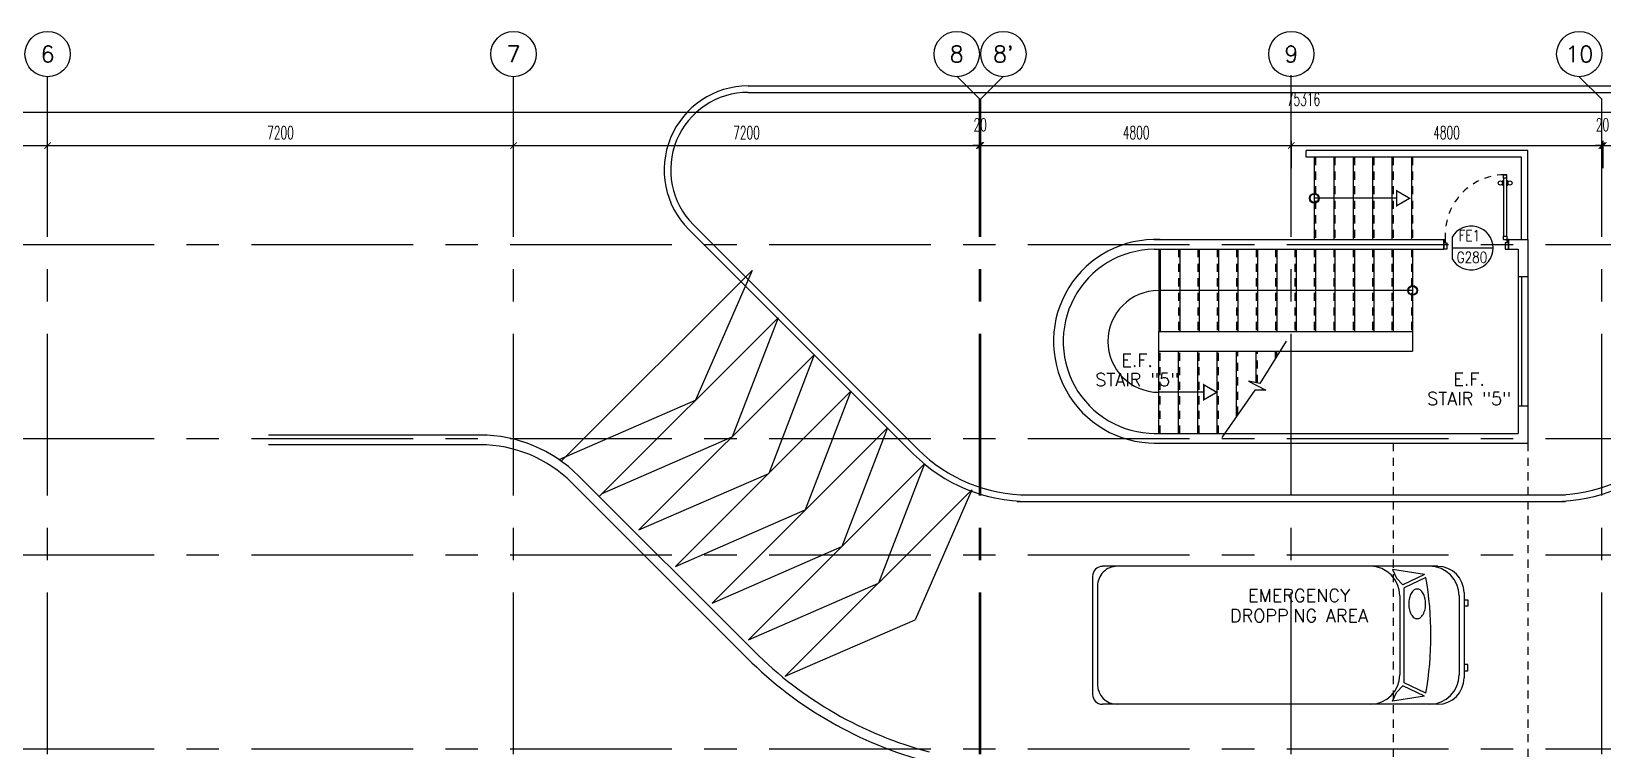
# Model space of a CAD drawing. Extents: x 417820 to 418048, y 43448 to 43539.
# Drawn here: x 417849.21 to 417873.49, y 43528.08 to 43539.19 of the extents above; entities that cross this region are included whole.
import ezdxf
from ezdxf.enums import TextEntityAlignment as Align

# ---------------------------------------------------------------- set-up
doc = ezdxf.new("R2010")
doc.units = 0
doc.header["$MEASUREMENT"] = 0
doc.header["$PDMODE"] = 3
doc.header["$PDSIZE"] = 0.1
for name, pattern in [('CENTERX2', [4, 2.5, -0.5, 0.5, -0.5]), ('HIDDEN', [0.375, 0.25, -0.125]), ('HIDDEN2', [0.1875, 0.125, -0.0625])]:
    doc.linetypes.add(name, pattern=pattern)
doc.layers.get('0').update_dxf_attribs({"color": 11, "linetype": 'CONTINUOUS'})
doc.layers.get('DEFPOINTS').update_dxf_attribs({"color": 11, "linetype": 'CONTINUOUS'})
for name, color, linetype in [('AX', 11, 'CONTINUOUS'), ('AX-CR', 11, 'CONTINUOUS'), ('AX-DIM', 11, 'CONTINUOUS'), ('AX-TXT', 11, 'CONTINUOUS'), ('AXES', 11, 'CENTERX2'), ('CURB', 11, 'CONTINUOUS'), ('DOOR', 11, 'CONTINUOUS'), ('DOOR-CR', 11, 'CONTINUOUS'), ('DOOR-NO', 11, 'CONTINUOUS'), ('Handrail', 11, 'CONTINUOUS'), ('HIDDEN', 11, 'HIDDEN2'), ('RM-NAME', 11, 'CONTINUOUS'), ('SLOPE', 11, 'CONTINUOUS'), ('STR', 11, 'CONTINUOUS'), ('WALL', 11, 'CONTINUOUS'), ('WIN', 11, 'CONTINUOUS')]:
    doc.layers.add(name, color=color, linetype=linetype)
doc.styles.add('ROMANS', font='ROMANS.shx', dxfattribs={"width": 0.6})
doc.dimstyles.new('STANDARD in', dxfattribs={"dimtxt": 0.2, "dimasz": 0.1, "dimexe": 0.07, "dimexo": 0.05, "dimgap": 0.1, "dimtad": 1, "dimdec": 0, "dimlfac": 1000, "dimzin": 0, "dimdsep": 46, "dimtxsty": 'ROMANS', "dimblk": 'ARCHTICK', "dimcen": 0.05, "dimdle": 0.05, "dimclrd": 7, "dimclre": 7, "dimclrt": 2, "dimadec": 0, "dimazin": 0, "dimtfac": 1, "dimtdec": 0, "dimtmove": 2, "dimatfit": 3, "dimldrblk": 'ARCHTICK', "dimfxl": 0, "dimtolj": 1, "dimtzin": 0, "dimarcsym": 0})

# ---------------------------------------------------------------- blocks, each defined once
blk = doc.blocks.new('_ARCHTICK')
at = {"color": 0, "linetype": 'ByBlock', "const_width": 0.15}
blk.add_lwpolyline([(-0.5, -0.5), (0.5, 0.5)], dxfattribs=at)
blk = doc.blocks.new('*D191')
at = {"layer": 'AX-DIM', "color": 7, "linetype": 'ByBlock', "lineweight": -2}
for p, q in [((417868.677, 43537.073), (417868.677, 43537.493)), ((417873.477, 43537.073), (417873.477, 43537.493)), ((417868.627, 43537.423), (417873.527, 43537.423))]:
    blk.add_line(p, q, dxfattribs=at)
at = {"layer": 'DEFPOINTS', "color": 0, "linetype": 'ByBlock'}
for p in [(417873.477, 43537.423), (417868.677, 43537.023), (417873.477, 43537.023)]:
    blk.add_point(p, dxfattribs=at)
at = {"layer": 'AX-DIM', "color": 7, "linetype": 'ByBlock', "lineweight": -2, "xscale": 0.1, "yscale": 0.1, "zscale": 0.1, "rotation": 180}
blk.add_blockref('_ARCHTICK', (417868.677, 43537.423), dxfattribs=at)
at = {"layer": 'AX-DIM', "color": 7, "linetype": 'ByBlock', "lineweight": -2, "xscale": 0.1, "yscale": 0.1, "zscale": 0.1}
blk.add_blockref('_ARCHTICK', (417873.477, 43537.423), dxfattribs=at)
at = {"layer": 'AX-DIM', "color": 2, "linetype": 'ByBlock', "insert": (417871.077, 43537.623), "char_height": 0.2, "attachment_point": 5, "style": 'ROMANS'}
blk.add_mtext('\\A1;4800', dxfattribs=at)
blk = doc.blocks.new('*D139')
at = {"layer": 'AX-DIM', "color": 7, "lineweight": -2}
for p, q in [((417831.157, 43537.937), (417906.573, 43537.937)), ((417831.207, 43525.809), (417831.207, 43538.007)), ((417906.523, 43536.567), (417906.523, 43538.007))]:
    blk.add_line(p, q, dxfattribs=at)
at = {"layer": 'DEFPOINTS', "color": 0}
for p in [(417906.523, 43537.937), (417906.523, 43536.517), (417831.207, 43525.759)]:
    blk.add_point(p, dxfattribs=at)
at = {"layer": 'AX-DIM', "color": 7, "lineweight": -2, "xscale": 0.1, "yscale": 0.1, "zscale": 0.1, "rotation": 180}
blk.add_blockref('_ARCHTICK', (417831.207, 43537.937), dxfattribs=at)
at = {"layer": 'AX-DIM', "color": 7, "lineweight": -2, "xscale": 0.1, "yscale": 0.1, "zscale": 0.1}
blk.add_blockref('_ARCHTICK', (417906.523, 43537.937), dxfattribs=at)
at = {"layer": 'AX-DIM', "color": 2, "insert": (417868.865, 43538.137), "char_height": 0.2, "attachment_point": 5, "style": 'ROMANS'}
blk.add_mtext('\\A1;75316', dxfattribs=at)
blk = doc.blocks.new('*D172')
at = {"layer": 'AX-DIM', "color": 7, "linetype": 'ByBlock', "lineweight": -2}
for p, q in [((417849.457, 43537.073), (417849.457, 43537.493)), ((417856.657, 43537.073), (417856.657, 43537.493)), ((417849.407, 43537.423), (417856.707, 43537.423))]:
    blk.add_line(p, q, dxfattribs=at)
at = {"layer": 'DEFPOINTS', "color": 0, "linetype": 'ByBlock'}
for p in [(417856.657, 43537.423), (417849.457, 43537.023), (417856.657, 43537.023)]:
    blk.add_point(p, dxfattribs=at)
at = {"layer": 'AX-DIM', "color": 7, "linetype": 'ByBlock', "lineweight": -2, "xscale": 0.1, "yscale": 0.1, "zscale": 0.1, "rotation": 180}
blk.add_blockref('_ARCHTICK', (417849.457, 43537.423), dxfattribs=at)
at = {"layer": 'AX-DIM', "color": 7, "linetype": 'ByBlock', "lineweight": -2, "xscale": 0.1, "yscale": 0.1, "zscale": 0.1}
blk.add_blockref('_ARCHTICK', (417856.657, 43537.423), dxfattribs=at)
at = {"layer": 'AX-DIM', "color": 2, "linetype": 'ByBlock', "insert": (417853.057, 43537.623), "char_height": 0.2, "attachment_point": 5, "style": 'ROMANS'}
blk.add_mtext('\\A1;7200', dxfattribs=at)
blk = doc.blocks.new('AXU')
at = {"layer": 'AX-CR'}
blk.add_circle((0, 350), 350, dxfattribs=at)
at = {"layer": 'AX-TXT', "style": 'ROMANS'}
blk.add_attdef('AX', text='', height=250, dxfattribs=at).set_placement((0, 350), align=Align.MIDDLE)
blk = doc.blocks.new('*D171')
at = {"layer": 'AX-DIM', "color": 7, "linetype": 'ByBlock', "lineweight": -2}
for p, q in [((417845.857, 43537.073), (417845.857, 43537.493)), ((417849.457, 43537.073), (417849.457, 43537.493)), ((417845.807, 43537.423), (417849.507, 43537.423))]:
    blk.add_line(p, q, dxfattribs=at)
at = {"layer": 'DEFPOINTS', "color": 0, "linetype": 'ByBlock'}
for p in [(417849.457, 43537.423), (417845.857, 43537.023), (417849.457, 43537.023)]:
    blk.add_point(p, dxfattribs=at)
at = {"layer": 'AX-DIM', "color": 7, "linetype": 'ByBlock', "lineweight": -2, "xscale": 0.1, "yscale": 0.1, "zscale": 0.1, "rotation": 180}
blk.add_blockref('_ARCHTICK', (417845.857, 43537.423), dxfattribs=at)
at = {"layer": 'AX-DIM', "color": 7, "linetype": 'ByBlock', "lineweight": -2, "xscale": 0.1, "yscale": 0.1, "zscale": 0.1}
blk.add_blockref('_ARCHTICK', (417849.457, 43537.423), dxfattribs=at)
at = {"layer": 'AX-DIM', "color": 2, "linetype": 'ByBlock', "insert": (417847.657, 43537.623), "char_height": 0.2, "attachment_point": 5, "style": 'ROMANS'}
blk.add_mtext('\\A1;3600', dxfattribs=at)
blk = doc.blocks.new('*D170')
at = {"layer": 'AX-DIM', "color": 7, "linetype": 'ByBlock', "lineweight": -2}
for p, q in [((417863.857, 43537.073), (417863.857, 43537.493)), ((417863.877, 43537.073), (417863.877, 43537.493)), ((417863.857, 43537.423), (417863.757, 43537.423)), ((417863.857, 43537.423), (417863.877, 43537.423)), ((417863.877, 43537.423), (417863.977, 43537.423))]:
    blk.add_line(p, q, dxfattribs=at)
at = {"layer": 'DEFPOINTS', "color": 0, "linetype": 'ByBlock'}
for p in [(417863.877, 43537.423), (417863.857, 43537.023), (417863.877, 43537.023)]:
    blk.add_point(p, dxfattribs=at)
at = {"layer": 'AX-DIM', "color": 7, "linetype": 'ByBlock', "lineweight": -2, "xscale": 0.1, "yscale": 0.1, "zscale": 0.1}
blk.add_blockref('_ARCHTICK', (417863.857, 43537.423), dxfattribs=at)
at = {"layer": 'AX-DIM', "color": 7, "linetype": 'ByBlock', "lineweight": -2, "xscale": 0.1, "yscale": 0.1, "zscale": 0.1, "rotation": 180}
blk.add_blockref('_ARCHTICK', (417863.877, 43537.423), dxfattribs=at)
at = {"layer": 'AX-DIM', "color": 2, "linetype": 'ByBlock', "insert": (417863.867, 43537.743), "char_height": 0.2, "attachment_point": 5, "style": 'ROMANS'}
blk.add_mtext('\\A1;20', dxfattribs=at)
blk = doc.blocks.new('*D169')
at = {"layer": 'AX-DIM', "color": 7, "linetype": 'ByBlock', "lineweight": -2}
for p, q in [((417856.657, 43537.073), (417856.657, 43537.493)), ((417863.857, 43537.073), (417863.857, 43537.493)), ((417856.607, 43537.423), (417863.907, 43537.423))]:
    blk.add_line(p, q, dxfattribs=at)
at = {"layer": 'DEFPOINTS', "color": 0, "linetype": 'ByBlock'}
for p in [(417863.857, 43537.423), (417856.657, 43537.023), (417863.857, 43537.023)]:
    blk.add_point(p, dxfattribs=at)
at = {"layer": 'AX-DIM', "color": 7, "linetype": 'ByBlock', "lineweight": -2, "xscale": 0.1, "yscale": 0.1, "zscale": 0.1, "rotation": 180}
blk.add_blockref('_ARCHTICK', (417856.657, 43537.423), dxfattribs=at)
at = {"layer": 'AX-DIM', "color": 7, "linetype": 'ByBlock', "lineweight": -2, "xscale": 0.1, "yscale": 0.1, "zscale": 0.1}
blk.add_blockref('_ARCHTICK', (417863.857, 43537.423), dxfattribs=at)
at = {"layer": 'AX-DIM', "color": 2, "linetype": 'ByBlock', "insert": (417860.257, 43537.623), "char_height": 0.2, "attachment_point": 5, "style": 'ROMANS'}
blk.add_mtext('\\A1;7200', dxfattribs=at)
blk = doc.blocks.new('*D168')
at = {"layer": 'AX-DIM', "color": 7, "linetype": 'ByBlock', "lineweight": -2}
for p, q in [((417863.877, 43537.073), (417863.877, 43537.493)), ((417868.677, 43537.073), (417868.677, 43537.493)), ((417863.827, 43537.423), (417868.727, 43537.423))]:
    blk.add_line(p, q, dxfattribs=at)
at = {"layer": 'DEFPOINTS', "color": 0, "linetype": 'ByBlock'}
for p in [(417868.677, 43537.423), (417863.877, 43537.023), (417868.677, 43537.023)]:
    blk.add_point(p, dxfattribs=at)
at = {"layer": 'AX-DIM', "color": 7, "linetype": 'ByBlock', "lineweight": -2, "xscale": 0.1, "yscale": 0.1, "zscale": 0.1, "rotation": 180}
blk.add_blockref('_ARCHTICK', (417863.877, 43537.423), dxfattribs=at)
at = {"layer": 'AX-DIM', "color": 7, "linetype": 'ByBlock', "lineweight": -2, "xscale": 0.1, "yscale": 0.1, "zscale": 0.1}
blk.add_blockref('_ARCHTICK', (417868.677, 43537.423), dxfattribs=at)
at = {"layer": 'AX-DIM', "color": 2, "linetype": 'ByBlock', "insert": (417866.277, 43537.623), "char_height": 0.2, "attachment_point": 5, "style": 'ROMANS'}
blk.add_mtext('\\A1;4800', dxfattribs=at)
blk = doc.blocks.new('DD1')
at = {"layer": 'DOOR-CR'}
blk.add_line((-316, 0), (316, 0), dxfattribs=at)
blk.add_lwpolyline([(-316, -166, 3.820224), (-316, 166)], format="xyb", close=True, dxfattribs=at)
at = {"layer": 'DOOR-NO', "color": 255, "style": 'ROMANS'}
for tag, width, p in [('G', 0.8, (-22, 156)), ('0000', 0.7, (-22, -136))]:
    blk.add_attdef(tag, text='', height=196, dxfattribs=dict(at, width=width)).set_placement(p, align=Align.MIDDLE)
blk = doc.blocks.new('*D166')
at = {"layer": 'AX-DIM', "color": 7, "linetype": 'ByBlock', "lineweight": -2}
for p, q in [((417873.497, 43537.073), (417873.497, 43537.493)), ((417880.697, 43537.073), (417880.697, 43537.493)), ((417873.447, 43537.423), (417880.747, 43537.423))]:
    blk.add_line(p, q, dxfattribs=at)
at = {"layer": 'DEFPOINTS', "color": 0, "linetype": 'ByBlock'}
for p in [(417880.697, 43537.423), (417873.497, 43537.023), (417880.697, 43537.023)]:
    blk.add_point(p, dxfattribs=at)
at = {"layer": 'AX-DIM', "color": 7, "linetype": 'ByBlock', "lineweight": -2, "xscale": 0.1, "yscale": 0.1, "zscale": 0.1, "rotation": 180}
blk.add_blockref('_ARCHTICK', (417873.497, 43537.423), dxfattribs=at)
at = {"layer": 'AX-DIM', "color": 7, "linetype": 'ByBlock', "lineweight": -2, "xscale": 0.1, "yscale": 0.1, "zscale": 0.1}
blk.add_blockref('_ARCHTICK', (417880.697, 43537.423), dxfattribs=at)
at = {"layer": 'AX-DIM', "color": 2, "linetype": 'ByBlock', "insert": (417877.097, 43537.623), "char_height": 0.2, "attachment_point": 5, "style": 'ROMANS'}
blk.add_mtext('\\A1;7200', dxfattribs=at)
blk = doc.blocks.new('*D165')
at = {"layer": 'AX-DIM', "color": 7, "lineweight": -2}
for p, q in [((417873.477, 43537.073), (417873.477, 43537.493)), ((417873.497, 43537.073), (417873.497, 43537.493)), ((417873.477, 43537.423), (417873.377, 43537.423)), ((417873.477, 43537.423), (417873.497, 43537.423)), ((417873.497, 43537.423), (417873.597, 43537.423))]:
    blk.add_line(p, q, dxfattribs=at)
at = {"layer": 'DEFPOINTS', "color": 0}
for p in [(417873.497, 43537.423), (417873.477, 43537.023), (417873.497, 43537.023)]:
    blk.add_point(p, dxfattribs=at)
at = {"layer": 'AX-DIM', "color": 7, "lineweight": -2, "xscale": 0.1, "yscale": 0.1, "zscale": 0.1}
blk.add_blockref('_ARCHTICK', (417873.477, 43537.423), dxfattribs=at)
at = {"layer": 'AX-DIM', "color": 7, "lineweight": -2, "xscale": 0.1, "yscale": 0.1, "zscale": 0.1, "rotation": 180}
blk.add_blockref('_ARCHTICK', (417873.497, 43537.423), dxfattribs=at)
at = {"layer": 'AX-DIM', "color": 2, "insert": (417873.487, 43537.743), "char_height": 0.2, "attachment_point": 5, "style": 'ROMANS'}
blk.add_mtext('\\A1;20', dxfattribs=at)
blk = doc.blocks.new('STL-DR')
at = {"layer": 'DOOR', "color": 0, "linetype": 'ByBlock'}
for p, q in [((50, 0), (0, 0)), ((0, -150), (0, 0)), ((50, -100), (50, 0)), ((0, -150), (25, -150)), ((25, -100), (50, -100)), ((25, -150), (25, -100)), ((75, -150), (25, -150)), ((25, -200), (25, -150)), ((75, -200), (25, -200)), ((75, -150), (75, -200)), ((950, -100), (950, 0)), ((950, 0), (1000, 0)), ((975, -100), (950, -100)), ((975, -150), (975, -100)), ((1000, -150), (975, -150)), ((1000, 0), (1000, -150)), ((18, -990), (9, -990)), ((9, -1055), (9, -990)), ((18, -1055), (9, -1055)), ((18, -978), (18, -1068)), ((25, -978), (18, -978)), ((18, -1055), (18, -990)), ((25, -1068), (18, -1068)), ((25, -1100), (75, -1100)), ((25, -1100), (25, -1150)), ((25, -1150), (75, -1150)), ((75, -1150), (25, -1150)), ((75, -978), (82, -978)), ((75, -1068), (82, -1068)), ((75, -1100), (75, -1150)), ((82, -978), (82, -1068)), ((82, -990), (91, -990)), ((82, -1055), (82, -990)), ((82, -1055), (91, -1055)), ((91, -1055), (91, -990))]:
    blk.add_line(p, q, dxfattribs=at)
at = {"layer": 'DOOR', "linetype": 'ByBlock'}
for p, q in [((25, -200), (25, -1100)), ((75, -1100), (75, -200))]:
    blk.add_line(p, q, dxfattribs=at)
at = {"layer": 'DOOR', "color": 0, "linetype": 'ByBlock'}
for centre in [(-24, -1023), (124, -1023)]:
    blk.add_circle(centre, 32.4, dxfattribs=at)
at = {"layer": 'DOOR', "linetype": 'HIDDEN', "ltscale": 0.5}
blk.add_arc((50, -223), 928, 271.544, 4.4816, dxfattribs=at)
at = {"layer": 'WALL'}
for p, q in [((0, 0), (0, -150)), ((0, 0), (0, -150)), ((1000, 0), (1000, -150))]:
    blk.add_line(p, q, dxfattribs=at)
blk = doc.blocks.new('Vtvanp')
for p, q in [((0.406, 1.067), (5.588, 1.067)), ((0.61, 0.939), (1.107, 1.017)), ((1.107, 1.017), (1.045, 0.886)), ((0.588, 0.893), (0.923, 0.734)), ((0.61, 0.939), (0.945, 0.779)), ((0.923, 0.734), (0.923, -0.734)), ((1.045, 0.886), (0.945, 0.779)), ((5.664, -0.762), (5.664, 0.762)), ((5.74, -0.914), (5.74, 0.914)), ((0, 0.549), (-0.061, 0.549)), ((-0.061, 0.549), (-0.061, 0.453)), ((0, -0.66), (0, 0.66)), ((0.076, -0.61), (0.076, 0.61)), ((0.991, -0.61), (0.991, 0.61)), ((-0.061, 0.453), (0, 0.453)), ((-0.061, -0.453), (0, -0.453)), ((-0.061, -0.549), (-0.061, -0.453)), ((0, -0.549), (-0.061, -0.549)), ((0.588, -0.893), (0.923, -0.734)), ((0.61, -0.939), (0.945, -0.779)), ((0.61, -0.939), (1.107, -1.017)), ((1.045, -0.886), (0.945, -0.779)), ((1.107, -1.017), (1.045, -0.886)), ((0.406, -1.067), (5.588, -1.067))]:
    blk.add_line(p, q)
blk.add_lwpolyline([(0.724, -0.257, 0.15854), (0.679, -0.272, 0.106465), (0.632, -0.324, 0.07162), (0.601, -0.402, 0.071565), (0.594, -0.486, 0.057969), (0.604, -0.578, 0.07162), (0.632, -0.648, 0.106465), (0.679, -0.701, 0.15854), (0.724, -0.716, 0.15854), (0.77, -0.701, 0.106465), (0.817, -0.648, 0.07162), (0.844, -0.578, 0.057969), (0.855, -0.486, 0.057969), (0.844, -0.394, 0.07162), (0.817, -0.324, 0.106465), (0.77, -0.272, 0.15854)], format="xyb", close=True)
for centre, radius, start, end in [((0.406, 0.66), 0.406, 90, 180), ((0.533, 0.61), 0.457, 90, 180), ((1.448, 0.61), 0.457, 90, 180), ((5.359, 0.762), 0.305, 0, 90), ((5.588, 0.914), 0.152, 0, 90), ((5.779, 0), 5.267, 170.2424, 189.7576), ((0.406, -0.66), 0.406, 180, 270), ((0.533, -0.61), 0.457, 180, 270), ((1.448, -0.61), 0.457, 180, 270), ((5.359, -0.762), 0.305, 270, 0), ((5.588, -0.914), 0.152, 270, 0)]:
    blk.add_arc(centre, radius, start, end)

msp = doc.modelspace()

# ---------------------------------------------------------------- linework, layer by layer
for p, q in [((417866.6314, 43534.5443), (417870.5514, 43534.5443)), ((417866.6314, 43534.2443), (417866.6314, 43534.5443)), ((417870.5514, 43534.5443), (417870.5514, 43534.2443)), ((417868.5974, 43534.3983), (417868.1882, 43533.743)), ((417866.6314, 43534.2443), (417870.5514, 43534.2443)), ((417868.4314, 43534.1325), (417868.4314, 43534.2443)), ((417868.4314, 43534.1325), (417868.4314, 43534.2443)), ((417868.4514, 43534.1646), (417868.4514, 43534.2443)), ((417868.4514, 43534.1646), (417868.4514, 43534.2443)), ((417868.1114, 43533.6377), (417867.6037, 43532.9064)), ((417868.1882, 43533.743), (417868.0128, 43533.7781)), ((417868.0128, 43533.7781), (417868.2817, 43533.6377)), ((417868.2817, 43533.6377), (417868.1114, 43533.6377))]:
    msp.add_line(p, q)
at = {"layer": 'AXES'}
for p, q in [((417868.6766, 43460.01), (417868.6766, 43538.8227)), ((417849.4566, 43460.01), (417849.4566, 43538.4875)), ((417856.6566, 43460.01), (417856.6566, 43538.4875)), ((417863.8566, 43538.1468), (417863.5066, 43538.4968)), ((417863.8766, 43538.1468), (417864.2266, 43538.4968)), ((417873.4766, 43538.1375), (417873.1266, 43538.4875)), ((417863.8566, 43460.01), (417863.8566, 43538.1468)), ((417863.8766, 43460.01), (417863.8766, 43538.1468)), ((417873.4766, 43460.01), (417873.4766, 43538.1375)), ((417820.6052, 43535.8943), (417889.6966, 43535.8943)), ((417820.6052, 43532.8943), (417911.2163, 43532.8943)), ((417820.6052, 43531.0943), (417889.6966, 43531.0943)), ((417820.6052, 43528.0943), (417889.6966, 43528.0943))]:
    msp.add_line(p, q, dxfattribs=at)
at = {"layer": 'CURB'}
for p, q in [((417860.2851, 43538.3443), (417877.0682, 43538.3443)), ((417860.2851, 43538.2443), (417877.0682, 43538.2443)), ((417862.8403, 43532.6516), (417859.3359, 43536.156)), ((417862.9111, 43532.7223), (417859.4078, 43536.2255)), ((417856.1416, 43532.9443), (417852.8725, 43532.9443)), ((417856.1416, 43532.7943), (417852.8725, 43532.7943)), ((417860.2687, 43529.4956), (417857.5558, 43532.2085)), ((417860.3748, 43529.6017), (417857.6619, 43532.3146)), ((417864.4384, 43531.9193), (417872.9149, 43531.9193)), ((417864.6081, 43532.0193), (417872.9149, 43532.0193)), ((417865.0016, 43531.9193), (417872.3516, 43531.9193))]:
    msp.add_line(p, q, dxfattribs=at)
for centre, radius, start, end in [((417860.2851, 43537.0443), 1.3, 90, 225), ((417860.2851, 43537.0443), 1.2, 90, 225), ((417856.1416, 43530.7943), 2.15, 45, 90), ((417856.1416, 43530.7943), 2, 45, 90), ((417864.6081, 43534.4193), 2.5, 225, 270), ((417864.6081, 43534.4193), 2.4, 225, 270), ((417872.7451, 43534.4193), 2.4, 270, 315), ((417872.7451, 43534.4193), 2.5, 270, 315), ((417864.6174, 43533.8443), 6.15, 225, 255.3479), ((417864.6174, 43533.8443), 6, 225, 255.16489)]:
    msp.add_arc(centre, radius, start, end, dxfattribs=at)
at = {"layer": 'Handrail'}
for p, q in [((417872.3316, 43537.3443), (417868.9073, 43537.3443)), ((417868.9073, 43537.2443), (417868.9073, 43537.3443)), ((417872.2316, 43537.2443), (417868.9073, 43537.2443)), ((417872.2316, 43535.9693), (417872.2316, 43537.2443)), ((417872.3316, 43535.9693), (417872.3316, 43537.3443))]:
    msp.add_line(p, q, dxfattribs=at)
at = {"layer": 'HIDDEN'}
for p, q in [((417870.2516, 43532.8193), (417870.2516, 43525.7443)), ((417872.3316, 43532.8193), (417872.3316, 43525.7443))]:
    msp.add_line(p, q, dxfattribs=at)
at = {"layer": 'SLOPE'}
for p, q in [((417860.3434, 43535.4903), (417857.3946, 43532.5415)), ((417860.3434, 43535.4903), (417859.4683, 43533.4838)), ((417860.7441, 43534.7596), (417857.9805, 43531.996)), ((417860.7441, 43534.7596), (417860.034, 43532.9182)), ((417861.3039, 43534.188), (417858.5933, 43531.4774)), ((417861.3039, 43534.188), (417860.5997, 43532.3525)), ((417861.8696, 43533.6223), (417859.159, 43530.9117)), ((417861.8696, 43533.6223), (417861.1654, 43531.7868)), ((417857.3613, 43532.5649), (417859.4683, 43533.4838)), ((417858.0276, 43532.0431), (417860.034, 43532.9182)), ((417862.4353, 43533.0566), (417859.7247, 43530.3461)), ((417862.4353, 43533.0566), (417861.7311, 43531.2211)), ((417858.5933, 43531.4774), (417860.5997, 43532.3525)), ((417863.0083, 43532.4983), (417860.2904, 43529.7804)), ((417863.0083, 43532.4983), (417862.2968, 43530.6554)), ((417863.7375, 43532.0961), (417860.856, 43529.2147)), ((417863.7375, 43532.0961), (417862.8625, 43530.0897)), ((417859.159, 43530.9117), (417861.1654, 43531.7868)), ((417859.7247, 43530.3461), (417861.7311, 43531.2211)), ((417860.2904, 43529.7804), (417862.2968, 43530.6554)), ((417860.856, 43529.2147), (417862.8625, 43530.0897))]:
    msp.add_line(p, q, dxfattribs=at)
at = {"layer": 'SLOPE', "color": 8, "linetype": 'ByBlock'}
msp.add_line((417849.4566, 43530.4504), (417849.4501, 43530.4569), dxfattribs=at)
at = {"layer": 'STR'}
for p, q in [((417869.0314, 43537.2443), (417869.0314, 43535.9693)), ((417869.3314, 43537.2443), (417869.3314, 43535.9693)), ((417869.6314, 43537.2443), (417869.6314, 43535.9693)), ((417869.9314, 43537.2443), (417869.9314, 43535.9693)), ((417870.2314, 43537.2443), (417870.2314, 43535.9693)), ((417870.5314, 43537.2443), (417870.5314, 43535.9693)), ((417870.3046, 43536.6068), (417869.0314, 43536.6068)), ((417866.6314, 43535.8193), (417866.6314, 43534.5443)), ((417866.6514, 43535.8193), (417866.6514, 43534.5443)), ((417866.9514, 43535.8193), (417866.9514, 43534.5443)), ((417867.2514, 43535.8193), (417867.2514, 43534.5443)), ((417867.5514, 43535.8193), (417867.5514, 43534.5443)), ((417867.8514, 43535.8193), (417867.8514, 43534.5443)), ((417868.1514, 43535.8193), (417868.1514, 43534.5443)), ((417868.4514, 43535.8193), (417868.4514, 43534.5443)), ((417868.7514, 43535.8193), (417868.7514, 43534.5443)), ((417869.0514, 43535.8193), (417869.0514, 43534.5443)), ((417869.3514, 43535.8193), (417869.3514, 43534.5443)), ((417869.6514, 43535.8193), (417869.6514, 43534.5443)), ((417869.9514, 43535.8193), (417869.9514, 43534.5443)), ((417870.2514, 43535.8193), (417870.2514, 43534.5443)), ((417870.5514, 43535.8193), (417870.5514, 43534.5443)), ((417870.5514, 43535.1818), (417866.629, 43535.1818)), ((417866.6314, 43532.9693), (417866.6314, 43534.2443)), ((417866.9314, 43532.9693), (417866.9314, 43534.2443)), ((417867.2314, 43532.9693), (417867.2314, 43534.2443)), ((417867.5314, 43532.9693), (417867.5314, 43534.2443)), ((417867.8314, 43533.2344), (417867.8314, 43534.2443)), ((417868.1314, 43533.7544), (417868.1314, 43534.2443)), ((417867.3246, 43533.6068), (417866.629, 43533.6068))]:
    msp.add_line(p, q, dxfattribs=at)
at = {"layer": 'STR', "linetype": 'HIDDEN2'}
for p, q in [((417869.0514, 43537.2443), (417869.0514, 43535.9693)), ((417869.3514, 43537.2443), (417869.3514, 43535.9693)), ((417869.6514, 43537.2443), (417869.6514, 43535.9693)), ((417869.9514, 43537.2443), (417869.9514, 43535.9693)), ((417870.2514, 43537.2443), (417870.2514, 43535.9693)), ((417870.5514, 43537.2443), (417870.5514, 43535.9693)), ((417866.6314, 43535.8193), (417866.6314, 43534.5443)), ((417866.6514, 43535.8193), (417866.6514, 43534.5443)), ((417866.9314, 43535.8193), (417866.9314, 43534.5443)), ((417867.2314, 43535.8193), (417867.2314, 43534.5443)), ((417867.5314, 43535.8193), (417867.5314, 43534.5443)), ((417867.8314, 43535.8193), (417867.8314, 43534.5443)), ((417868.1314, 43535.8193), (417868.1314, 43534.5443)), ((417868.4314, 43535.8193), (417868.4314, 43534.5443)), ((417868.7314, 43535.8193), (417868.7314, 43534.5443)), ((417869.0314, 43535.8193), (417869.0314, 43534.5443)), ((417869.3314, 43535.8193), (417869.3314, 43534.5443)), ((417869.6314, 43535.8193), (417869.6314, 43534.5443)), ((417869.9314, 43535.8193), (417869.9314, 43534.5443)), ((417870.2314, 43535.8193), (417870.2314, 43534.5443)), ((417870.5314, 43535.8193), (417870.5314, 43534.5443)), ((417866.6514, 43532.9693), (417866.6514, 43534.2443)), ((417866.9514, 43532.9693), (417866.9514, 43534.2443)), ((417867.2514, 43532.9693), (417867.2514, 43534.2443)), ((417867.5514, 43532.9693), (417867.5514, 43534.2443)), ((417867.8514, 43533.2632), (417867.8514, 43534.2443)), ((417868.1514, 43533.7504), (417868.1514, 43534.2443))]:
    msp.add_line(p, q, dxfattribs=at)
at = {"layer": 'STR', "const_width": 0.0215}
for points in [[(417870.3046, 43536.7223), (417870.3046, 43536.4914), (417870.5046, 43536.6068)], [(417867.3246, 43533.7223), (417867.3246, 43533.4914), (417867.5246, 43533.6068)]]:
    msp.add_lwpolyline(points, close=True, dxfattribs=at)
at = {"layer": 'STR'}
for centre, radius in [((417869.0314, 43536.6068), 0.075), ((417869.0314, 43536.6068), 0.065), ((417870.5514, 43535.1818), 0.075), ((417870.5514, 43535.1818), 0.065)]:
    msp.add_circle(centre, radius, dxfattribs=at)
msp.add_arc((417866.629, 43534.3943), 0.7875, 90, 270, dxfattribs=at)
at = {"layer": 'WALL'}
for p, q in [((417866.5561, 43535.9693), (417871.0316, 43535.9693)), ((417866.5561, 43535.8193), (417871.0316, 43535.8193)), ((417871.0316, 43535.9693), (417871.0316, 43535.8193)), ((417872.0316, 43535.9693), (417872.0316, 43535.8193)), ((417872.0316, 43535.9693), (417872.3316, 43535.9693)), ((417872.0316, 43535.8193), (417872.1816, 43535.8193)), ((417872.1816, 43535.8193), (417872.1816, 43535.3943)), ((417872.3316, 43535.9693), (417872.3316, 43535.3943)), ((417872.3316, 43535.3943), (417872.1816, 43535.3943)), ((417872.3316, 43533.3943), (417872.1816, 43533.3943)), ((417872.1816, 43533.3943), (417872.1816, 43532.9693)), ((417872.3316, 43533.3943), (417872.3316, 43532.8193)), ((417866.5561, 43532.9693), (417872.1816, 43532.9693)), ((417866.5561, 43532.8193), (417872.3316, 43532.8193))]:
    msp.add_line(p, q, dxfattribs=at)
for radius, start in [(1.575, 87.25838), (1.425, 86.96955)]:
    msp.add_arc((417866.5761, 43534.3943), radius, start, 270.00003, dxfattribs=at)
at = {"layer": 'WIN'}
for p, q in [((417872.1816, 43535.3943), (417872.1816, 43533.3943)), ((417872.2316, 43535.3943), (417872.2316, 43533.3943)), ((417872.3316, 43535.3943), (417872.3316, 43533.3943))]:
    msp.add_line(p, q, dxfattribs=at)

# ---------------------------------------------------------------- block references
at = {"layer": 'AX', "xscale": 0.001000000047497451, "yscale": 0.0009999999892897904, "zscale": 0.001}
for p, values in [((417849.4566, 43538.4875), {'AX': '6'}), ((417856.6566, 43538.4875), {'AX': '7'}), ((417863.5066, 43538.4875), {'AX': '8'}), ((417864.2266, 43538.4875), {'AX': "8'"}), ((417868.6766, 43538.4875), {'AX': '9'}), ((417873.1266, 43538.4875), {'AX': '10'})]:
    msp.add_blockref('AXU', p, dxfattribs=at).add_auto_attribs(values)
at = {"layer": 'CURB', "rotation": 180}
msp.add_blockref('Vtvanp', (417871.3458, 43529.8484), dxfattribs=at)
at = {"layer": 'DOOR', "color": 1, "xscale": 0.001000000047497451, "yscale": 0.0009999999892897904, "zscale": 0.001, "rotation": 180}
msp.add_blockref('STL-DR', (417872.0316, 43535.8193), dxfattribs=at)
at = {"layer": 'DOOR-NO'}
ref = msp.add_blockref('DD1', (417871.4768, 43535.8381), dxfattribs=dict(at, xscale=0.001000000047497451, yscale=0.0009999999892897904, zscale=0.001))
ref.add_attrib('G', 'FE1', dxfattribs={"height": 0.17, "style": 'ROMANS', "width": 0.8}).set_placement((417871.4273, 43536.0308), align=Align.MIDDLE)
ref.add_attrib('000', 'G280', dxfattribs={"height": 0.17, "style": 'ROMANS', "width": 0.8}).set_placement((417871.4681, 43535.6933), align=Align.MIDDLE)

# ---------------------------------------------------------------- texts
at = {"layer": 'RM-NAME', "style": 'ROMANS'}
for s, p in [('E.F.', (417866.2939, 43534.1013)), ('STAIR "5"', (417866.2939, 43533.8013)), ('E.F.', (417871.4236, 43533.81)), ('STAIR "5"', (417871.4236, 43533.51)), ('EMERGENCY', (417868.7949, 43530.4646)), ('DROPPING AREA', (417868.7949, 43530.152))]:
    msp.add_text(s, height=0.2, dxfattribs=at).set_placement(p, align=Align.MIDDLE)

# ---------------------------------------------------------------- dimensions: what is measured, and where the dimension line sits
at = {"layer": 'AX-DIM'}
for base, p1, p2, picture, middle in [((417906.5226, 43537.9373), (417831.2066, 43525.7589), (417906.5226, 43536.5173), '*D139', (417868.8646, 43538.1373)), ((417873.4966, 43537.4227), (417873.4766, 43537.0227), (417873.4966, 43537.0227), '*D165', (417873.4866, 43537.7427))]:
    dim = msp.add_linear_dim(base=base, p1=p1, p2=p2, dimstyle='STANDARD in', dxfattribs=at)
    dim.commit()
    dim.dimension.update_dxf_attribs({"geometry": picture, "text_midpoint": middle})
at = {"layer": 'AX-DIM', "color": 1, "linetype": 'ByBlock'}
for base, p1, p2, picture, middle in [((417849.4566, 43537.4227), (417845.8566, 43537.0227), (417849.4566, 43537.0227), '*D171', (417847.6566, 43537.6227)), ((417856.6566, 43537.4227), (417849.4566, 43537.0227), (417856.6566, 43537.0227), '*D172', (417853.0566, 43537.6227)), ((417863.8566, 43537.4227), (417856.6566, 43537.0227), (417863.8566, 43537.0227), '*D169', (417860.2566, 43537.6227)), ((417863.8766, 43537.4227), (417863.8566, 43537.0227), (417863.8766, 43537.0227), '*D170', (417863.8666, 43537.7427)), ((417868.6766, 43537.4227), (417863.8766, 43537.0227), (417868.6766, 43537.0227), '*D168', (417866.2766, 43537.6227)), ((417873.4766, 43537.4227), (417868.6766, 43537.0227), (417873.4766, 43537.0227), '*D191', (417871.0766, 43537.6227)), ((417880.6966, 43537.4227), (417873.4966, 43537.0227), (417880.6966, 43537.0227), '*D166', (417877.0966, 43537.6227))]:
    dim = msp.add_linear_dim(base=base, p1=p1, p2=p2, dimstyle='STANDARD in', dxfattribs=at)
    dim.commit()
    dim.dimension.update_dxf_attribs({"geometry": picture, "text_midpoint": middle})

doc.saveas('drawing.dxf')
